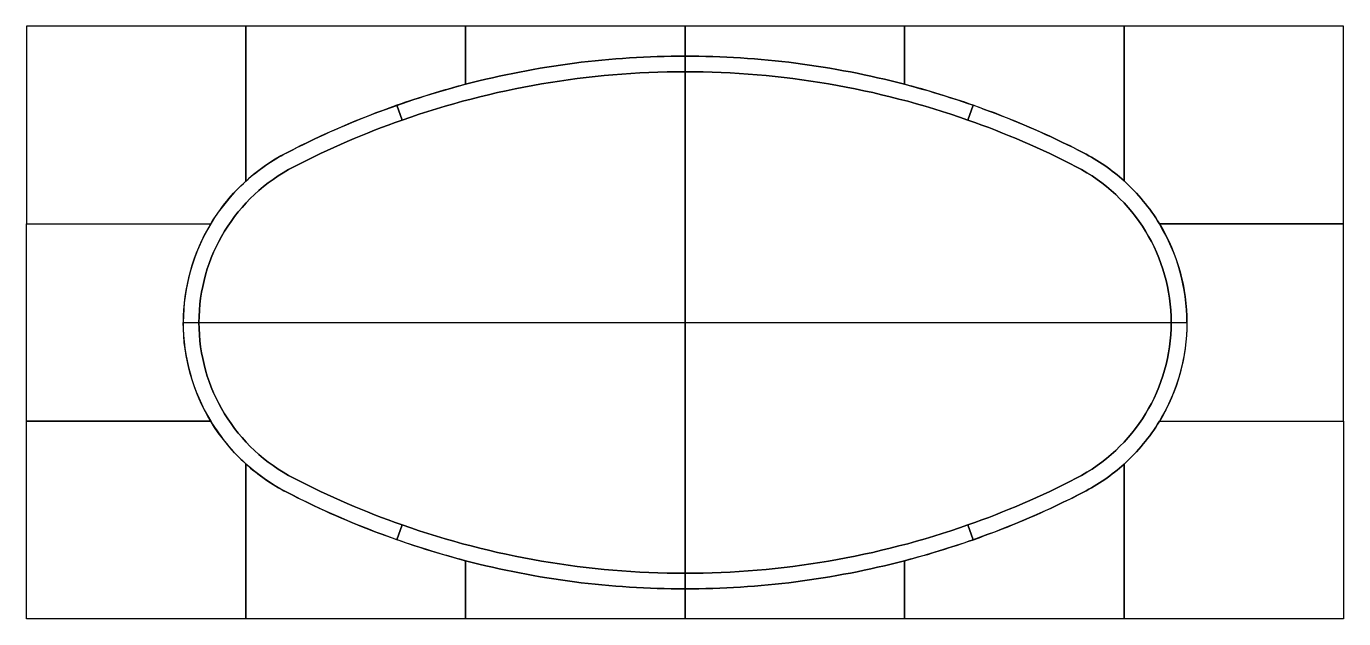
# Model space of a CAD drawing. Header units: millimetres. Extents: x 0 to 4200, y 0 to 1890.
import ezdxf

# ---------------------------------------------------------------- set-up
doc = ezdxf.new("R2010")
doc.units = ezdxf.units.MM
doc.layers.add('Layer 0', color=7, linetype='Continuous', lineweight=25)

msp = doc.modelspace()

# ---------------------------------------------------------------- linework, layer by layer
at = {"layer": 'Layer 0', "color": 7, "extrusion": (0, 0, -1)}
for points in [[(-700, 1890), (0, 1890), (0, 1260), (-587.9, 1260, 0.072736), (-700, 1396.2), (-700, 1890), (-700, 1890)], [(-1400, 1890), (-700, 1890), (-700, 1396.2, 0.065272), (-830.2, 1486.6, 0.055263), (-1400, 1705), (-1400, 1890), (-1400, 1890)], [(-2100.2, 1890), (-1400, 1890), (-1400, 1705, 0.063997), (-2100.2, 1795), (-2100.2, 1890), (-2100.2, 1890)], [(-2800, 1890), (-2100.2, 1890), (-2100.2, 1795, 0.063954), (-2800, 1705.1), (-2800, 1890), (-2800, 1890)], [(-3500, 1890), (-2800, 1890), (-2800, 1705.1, 0.055306), (-3370.3, 1486.6, 0.06502), (-3500, 1396.6), (-3500, 1890), (-3500, 1890)], [(-4200, 1890), (-3500, 1890), (-3500, 1396.6, 0.072988), (-3612.5, 1260), (-4200, 1260), (-4200, 1890), (-4200, 1890)], [(-2100.2, 1795), (-2100.2, 1745, 0.084731), (-3002.2, 1591), (-3018.8, 1638.2, -0.020665), (-2800, 1705.1, -0.063954), (-2100.2, 1795), (-2100.2, 1795)], [(-853.1, 1442.1, 0.034601), (-1198.2, 1591), (-1181.7, 1638.2, -0.034601), (-830.2, 1486.6, -0.280619), (-500.2, 945), (-550.2, 945, 0.280619), (-853.1, 1442.1), (-853.1, 1442.1)], [(-3018.8, 1638.2), (-3002.2, 1591, 0.034601), (-3347.4, 1442.1, 0.280619), (-3650.2, 945), (-3700.2, 945, -0.136636), (-3612.5, 1260, -0.072988), (-3500, 1396.6, -0.06502), (-3370.3, 1486.6, -0.034601), (-3018.8, 1638.2), (-3018.8, 1638.2)], [(-4200, 1260), (-3612.5, 1260, 0.27847), (-3612.5, 630), (-4200, 630), (-4200, 1260), (-4200, 1260)], [(-2100.2, 145, 0.084731), (-1198.2, 299, 0.034601), (-853.1, 447.9, 0.280619), (-550.2, 945), (-2100.2, 945), (-2100.2, 145), (-2100.2, 145)], [(-3347.4, 447.9, 0.034601), (-3002.2, 299, 0.084731), (-2100.2, 145), (-2100.2, 945), (-3650.2, 945, 0.280619), (-3347.4, 447.9), (-3347.4, 447.9)], [(-2100.2, 145), (-2100.2, 95, 0.063997), (-1400, 185, 0.020623), (-1181.7, 251.8), (-1198.2, 299, -0.084731), (-2100.2, 145), (-2100.2, 145)]]:
    msp.add_lwpolyline(points, format="xyb", dxfattribs=at)
at = {"layer": 'Layer 0', "color": 7}
for points in [[(2100.2, 1745), (2100.2, 1795, 0.063997), (1400, 1705, 0.020623), (1181.7, 1638.2), (1198.2, 1591, -0.084731), (2100.2, 1745), (2100.2, 1745)], [(2100.2, 1745, 0.084731), (1198.2, 1591, 0.034601), (853.1, 1442.1, 0.280619), (550.2, 945), (2100.2, 945), (2100.2, 1745), (2100.2, 1745)], [(3347.4, 1442.1, 0.034601), (3002.2, 1591, 0.084731), (2100.2, 1745), (2100.2, 945), (3650.2, 945, 0.280619), (3347.4, 1442.1), (3347.4, 1442.1)], [(0.5, 1260), (587.9, 1260, 0.27847), (587.9, 630), (0.5, 630), (0.5, 1260), (0.5, 1260)], [(853.1, 447.9, 0.034601), (1198.2, 299), (1181.7, 251.8, -0.034601), (830.2, 403.4, -0.280619), (500.2, 945), (550.2, 945, 0.280619), (853.1, 447.9), (853.1, 447.9)], [(3018.8, 251.8), (3002.2, 299, 0.034601), (3347.4, 447.9, 0.280619), (3650.2, 945), (3700.2, 945, -0.136636), (3612.5, 630, -0.072988), (3500, 493.4, -0.06502), (3370.3, 403.4, -0.034601), (3018.8, 251.8), (3018.8, 251.8)], [(700, 0), (0, 0), (0, 630), (587.9, 630, 0.072736), (700, 493.8), (700, 0), (700, 0)], [(4200, 0), (3500, 0), (3500, 493.4, 0.072988), (3612.5, 630), (4200, 630), (4200, 0), (4200, 0)], [(1400, 0), (700, 0), (700, 493.8, 0.065272), (830.2, 403.4, 0.055263), (1400, 185), (1400, 0), (1400, 0)], [(3500, 0), (2800, 0), (2800, 184.9, 0.055306), (3370.3, 403.4, 0.06502), (3500, 493.4), (3500, 0), (3500, 0)], [(2100.2, 95), (2100.2, 145, 0.084731), (3002.2, 299), (3018.8, 251.8, -0.020665), (2800, 184.9, -0.063954), (2100.2, 95), (2100.2, 95)], [(2100.2, 0), (1400, 0), (1400, 185, 0.063997), (2100.2, 95), (2100.2, 0), (2100.2, 0)], [(2800, 0), (2100.2, 0), (2100.2, 95, 0.063954), (2800, 184.9), (2800, 0), (2800, 0)]]:
    msp.add_lwpolyline(points, format="xyb", dxfattribs=at)

doc.saveas('drawing.dxf')
